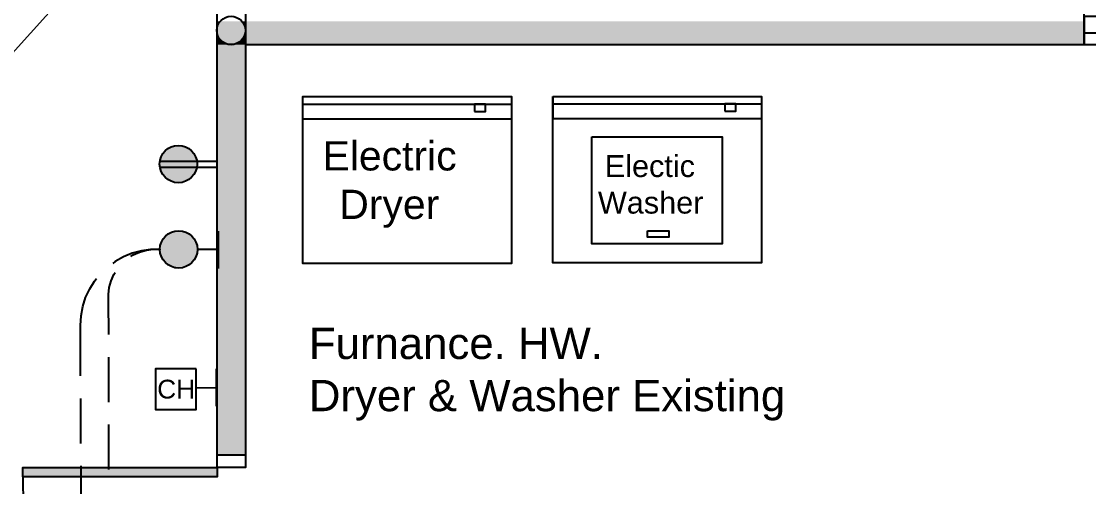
# Model space of a CAD drawing. Header units: millimetres. Extents: x -6528 to 8477, y -4350 to 6937.
# Drawn here: x -941 to 3386, y 27 to 1914 of the extents above; entities that cross this region are included whole.
import ezdxf

# ---------------------------------------------------------------- set-up
doc = ezdxf.new("R2010")
doc.units = ezdxf.units.MM
doc.styles.add('PDF Arial', font='arial.ttf')

msp = doc.modelspace()

# ---------------------------------------------------------------- linework, layer by layer
at = {"color": 7, "lineweight": 25}
for points in [[(3762.1, 1933.3), (3368.6, 1933.3), (3368.6, 1819.2), (3368.6, 4421.2), (3251.9, 4421.2)], [(-147, 105.1), (-147, 66.2), (-934.2, 66.2), (-934.2, 105.1), (-147, 105.1), (-147, 2834.7)], [(-32.8, 2777.6), (-32.8, 105.1), (-147, 105.1), (-147, 156.1), (-32.8, 156.1)], [(3368.6, 1876.3), (3368.6, 1876.3)], [(3762.1, 1866.5), (3368.6, 1866.5)], [(6885.3, 1819.2), (6999.5, 1819.2), (-32.8, 1819.2)], [(199.1, 1607.9), (199.1, 933.8), (1047, 933.8), (1047, 1607.9), (199.1, 1607.9), (199.1, 1577.6), (199.1, 1518.1), (1047, 1518.1)], [(1213.4, 1609.2), (1213.4, 1578.8), (2060, 1578.8)], [(199.1, 1577.6), (1047, 1577.6)], [(1213.4, 1578.8), (1213.4, 1520.5), (2060, 1520.5)], [(-379.1, 1346.6), (-149.5, 1346.6)], [(-379.1, 1322.3), (-149.5, 1322.3)], [(-143.4, 1063.6), (-143.4, 911.7)], [(-496.9, 960.3), (-487.2, 966.4), (-461.7, 977.3), (-433.7, 985.8), (-405.8, 989.5), (-377.8, 988.2), (-416.7, 988.2), (-454.4, 983.4), (-492, 973.7), (-527.3, 959.1), (-560.1, 939.7), (-569.8, 932.4)], [(-143.4, 988.2), (-226, 988.2)], [(-701, 475.6), (-701, 680.9), (-698.5, 719.8), (-691.2, 757.4), (-680.3, 793.9), (-663.3, 829.1), (-643.9, 860.7), (-636.6, 870.4)], [(-586.8, 643.2), (-588, 778.1), (-588, 806), (-584.3, 834), (-577.1, 861.9), (-566.1, 887.4), (-560.1, 895.9)], [(-585.6, 369.9), (-586.8, 552.1)], [(-149.5, 352.9), (-149.5, 504.8)], [(-232.1, 429.4), (-149.5, 428.2)], [(-699.8, 202.3), (-699.8, 384.5)], [(-585.6, 96.6), (-585.6, 278.8)], [(-698.5, -71), (-698.5, 111.2)]]:
    msp.add_lwpolyline(points, dxfattribs=at)
at = {"color": 102, "lineweight": 0, "true_color": 0x12c44a}
msp.add_lwpolyline([(275.7, 3176.1), (276.9, 3176.1), (275.7, 3176.1), (-3214.8, -696.3)], dxfattribs=at)
at = {"color": 7, "lineweight": 25}
for points in [[(1213.4, 1609.2), (2060, 1609.2), (2060, 935), (1213.4, 935)], [(896.3, 1548.4), (941.3, 1548.4), (941.3, 1577.6), (896.3, 1577.6)], [(1910.6, 1549.6), (1955.6, 1549.6), (1955.6, 1578.8), (1910.6, 1578.8)], [(1371.3, 1445.2), (1900.9, 1445.2), (1900.9, 1011.5), (1371.3, 1011.5)], [(1597.2, 1063.7), (1683.5, 1063.7), (1683.5, 1038.2), (1597.2, 1038.2)], [(-232.1, 504.8), (-397.3, 504.8), (-397.3, 339.6), (-232.1, 339.6)]]:
    msp.add_lwpolyline(points, close=True, dxfattribs=at)
for centre, radius in [((-90.5, 1876.9), 57.7), ((-304.3, 1335.1), 75.9), ((-303.1, 988.9), 75.9)]:
    msp.add_circle(centre, radius, dxfattribs=at)
msp.add_arc((-209.6, 41.3), 725.8, 177.995, 274.8448, dxfattribs=at)
at = {"color": 252, "true_color": 0x959595, "transparency": 33554559}
for points in [[(-132.4, 1913.9), (-147, 1913.9), (-134.9, 1911.5)], [(-147, 1913.9), (-134.9, 1911.5), (-147, 1911.5)], [(-134.9, 1911.5), (-147, 1911.5), (-136.1, 1910.3)], [(-147, 1911.5), (-136.1, 1910.3), (-147, 1910.3)], [(-136.1, 1910.3), (-147, 1910.3), (-136.1, 1909.1)], [(-147, 1910.3), (-136.1, 1909.1), (-147, 1909.1)], [(-136.1, 1909.1), (-147, 1909.1), (-138.5, 1907.8)], [(-147, 1909.1), (-138.5, 1907.8), (-147, 1907.8)], [(-138.5, 1907.8), (-147, 1907.8), (-139.7, 1904.2)], [(-147, 1907.8), (-139.7, 1904.2), (-147, 1904.2)], [(-139.7, 1904.2), (-147, 1904.2), (-141, 1901.8)], [(-147, 1904.2), (-141, 1901.8), (-147, 1901.8)], [(-139.7, 1904.2), (-40.1, 1901.8), (-141, 1901.8)], [(-138.5, 1906.6), (-41.3, 1904.2), (-139.7, 1904.2)], [(-41.3, 1904.2), (-139.7, 1904.2), (-40.1, 1901.8)], [(-137.3, 1907.8), (-42.6, 1906.6), (-138.5, 1906.6)], [(-42.6, 1906.6), (-138.5, 1906.6), (-41.3, 1904.2)], [(-136.1, 1909.1), (-42.6, 1907.8), (-137.3, 1907.8)], [(-42.6, 1907.8), (-137.3, 1907.8), (-42.6, 1906.6)], [(-134.9, 1910.3), (-45, 1909.1), (-136.1, 1909.1)], [(-45, 1909.1), (-136.1, 1909.1), (-42.6, 1907.8)], [(-132.4, 1913.9), (-46.2, 1910.3), (-134.9, 1910.3)], [(-46.2, 1910.3), (-134.9, 1910.3), (-45, 1909.1)], [(-47.4, 1913.9), (-132.4, 1913.9), (-46.2, 1910.3)], [(-32.8, 1913.9), (-47.4, 1913.9), (-32.8, 1911.5)], [(-47.4, 1913.9), (-32.8, 1911.5), (-46.2, 1911.5)], [(-32.8, 1911.5), (-46.2, 1911.5), (-32.8, 1910.3)], [(-46.2, 1911.5), (-32.8, 1910.3), (-46.2, 1910.3)], [(-32.8, 1910.3), (-46.2, 1910.3), (-32.8, 1909.1)], [(-46.2, 1910.3), (-32.8, 1909.1), (-43.8, 1909.1)], [(-32.8, 1909.1), (-43.8, 1909.1), (-32.8, 1907.8)], [(-43.8, 1909.1), (-32.8, 1907.8), (-42.6, 1907.8)], [(-42.6, 1907.8), (-32.8, 1907.8), (-32.8, 1907.8)], [(-32.8, 1907.8), (-42.6, 1907.8), (-32.8, 1906.6)], [(-42.6, 1907.8), (-32.8, 1906.6), (-42.6, 1906.6)], [(-42.6, 1906.6), (-32.8, 1906.6), (-32.8, 1906.6)], [(-32.8, 1906.6), (-32.8, 1906.6), (-42.6, 1906.6)], [(-32.8, 1906.6), (-42.6, 1906.6), (-32.8, 1904.2)], [(-42.6, 1906.6), (-32.8, 1904.2), (-41.3, 1904.2)], [(-32.8, 1904.2), (-41.3, 1904.2), (-32.8, 1901.8)], [(-41.3, 1904.2), (-32.8, 1901.8), (-40.1, 1901.8)], [(3368.6, 1913.9), (-32.8, 1913.9), (3368.6, 1911.5)], [(-32.8, 1913.9), (3368.6, 1911.5), (-32.8, 1911.5)], [(3368.6, 1911.5), (-32.8, 1911.5), (3368.6, 1910.3)], [(-32.8, 1911.5), (3368.6, 1910.3), (-32.8, 1910.3)], [(3368.6, 1910.3), (-32.8, 1910.3), (3368.6, 1906.6)], [(-32.8, 1910.3), (3368.6, 1906.6), (-32.8, 1906.6)], [(-32.8, 1906.6), (3368.6, 1906.6), (3368.6, 1906.6)], [(3368.6, 1906.6), (3368.6, 1906.6), (-32.8, 1906.6)], [(3368.6, 1906.6), (-32.8, 1906.6), (3368.6, 1904.2)], [(-32.8, 1906.6), (3368.6, 1904.2), (-32.8, 1904.2)], [(3368.6, 1904.2), (-32.8, 1904.2), (3368.6, 1877.5)], [(-32.8, 1904.2), (3368.6, 1877.5), (-32.8, 1877.5)], [(-141, 1901.8), (-147, 1901.8), (-142.2, 1899.3)], [(-147, 1901.8), (-142.2, 1899.3), (-147, 1899.3)], [(-142.2, 1899.3), (-147, 1899.3), (-143.4, 1898.1)], [(-147, 1899.3), (-143.4, 1898.1), (-147, 1898.1)], [(-147, 1898.1), (-143.4, 1898.1), (-143.4, 1898.1)], [(-143.4, 1898.1), (-143.4, 1898.1), (-147, 1898.1)], [(-143.4, 1898.1), (-147, 1898.1), (-143.4, 1896.9)], [(-147, 1898.1), (-143.4, 1896.9), (-147, 1896.9)], [(-143.4, 1896.9), (-147, 1896.9), (-144.6, 1894.5)], [(-147, 1896.9), (-144.6, 1894.5), (-147, 1894.5)], [(-144.6, 1894.5), (-147, 1894.5), (-145.8, 1892)], [(-147, 1894.5), (-145.8, 1892), (-147, 1892)], [(-145.8, 1892), (-147, 1892), (-145.8, 1889.6)], [(-147, 1892), (-145.8, 1889.6), (-147, 1889.6)], [(-147, 1887.2), (-147, 1887.2), (-147, 1889.6)], [(-147, 1887.2), (-147, 1889.6), (-145.8, 1889.6)], [(-145.8, 1887.2), (-34.1, 1883.5), (-147, 1883.5)], [(-147, 1887.2), (-147, 1883.5), (-147, 1883.5)], [(-147, 1883.5), (-147, 1883.5), (-147, 1887.2)], [(-34.1, 1883.5), (-147, 1883.5), (-34.1, 1881.1)], [(-147, 1883.5), (-34.1, 1881.1), (-147, 1881.1)], [(-147, 1883.5), (-147, 1881.1), (-147, 1881.1)], [(-147, 1881.1), (-147, 1881.1), (-147, 1883.5)], [(-34.1, 1881.1), (-147, 1881.1), (-34.1, 1878.7)], [(-147, 1881.1), (-34.1, 1878.7), (-147, 1878.7)], [(-147, 1881.1), (-147, 1878.7), (-147, 1878.7)], [(-147, 1878.7), (-147, 1878.7), (-147, 1881.1)], [(-34.1, 1878.7), (-147, 1878.7), (-34.1, 1877.5)], [(-147, 1878.7), (-34.1, 1877.5), (-147, 1877.5)], [(-147, 1878.7), (-147, 1876.3), (-147, 1876.3)], [(-147, 1876.3), (-147, 1876.3), (-147, 1878.7)], [(-34.1, 1877.5), (-147, 1877.5), (-32.8, 1876.3)], [(-147, 1877.5), (-32.8, 1876.3), (-147, 1876.3)], [(-147, 1876.3), (-32.8, 1876.3), (-32.8, 1876.3)], [(-32.8, 1876.3), (-32.8, 1876.3), (-147, 1876.3)], [(-147, 1876.3), (-32.8, 1876.3), (-32.8, 1876.3)], [(-32.8, 1876.3), (-32.8, 1876.3), (-147, 1876.3)], [(-32.8, 1876.3), (-147, 1876.3), (-34.1, 1875)], [(-147, 1876.3), (-34.1, 1875), (-147, 1875)], [(-147, 1876.3), (-147, 1875), (-147, 1875)], [(-147, 1875), (-147, 1875), (-147, 1876.3)], [(-34.1, 1875), (-147, 1875), (-34.1, 1872.6)], [(-147, 1875), (-34.1, 1872.6), (-147, 1872.6)], [(-147, 1875), (-147, 1872.6), (-147, 1872.6)], [(-147, 1872.6), (-147, 1872.6), (-147, 1875)], [(-34.1, 1872.6), (-147, 1872.6), (-34.1, 1870.2)], [(-147, 1872.6), (-34.1, 1870.2), (-147, 1870.2)], [(-147, 1872.6), (-147, 1870.2), (-147, 1870.2)], [(-147, 1870.2), (-147, 1870.2), (-147, 1872.6)], [(-34.1, 1870.2), (-147, 1870.2), (-34.1, 1867.7)], [(-147, 1870.2), (-34.1, 1867.7), (-147, 1867.7)], [(-147, 1870.2), (-147, 1867.7), (-147, 1867.7)], [(-147, 1867.7), (-147, 1867.7), (-147, 1870.2)], [(-34.1, 1867.7), (-147, 1867.7), (-34.1, 1865.3)], [(-147, 1867.7), (-34.1, 1865.3), (-145.8, 1865.3)], [(-147, 1867.7), (-147, 1865.3), (-147, 1865.3)], [(-147, 1865.3), (-147, 1865.3), (-147, 1867.7)], [(-147, 1865.3), (-145.8, 1862.9), (-147, 1862.9)], [(-145.8, 1862.9), (-147, 1862.9), (-145.8, 1861.7)], [(-147, 1862.9), (-145.8, 1861.7), (-147, 1861.7)], [(-145.8, 1861.7), (-147, 1861.7), (-145.8, 1859.2)], [(-147, 1861.7), (-145.8, 1859.2), (-147, 1859.2)], [(-144.6, 1892), (-35.3, 1890.8), (-145.8, 1890.8)], [(-35.3, 1890.8), (-145.8, 1890.8), (-35.3, 1889.6)], [(-145.8, 1890.8), (-35.3, 1889.6), (-145.8, 1889.6)], [(-35.3, 1889.6), (-145.8, 1889.6), (-34.1, 1887.2)], [(-145.8, 1889.6), (-34.1, 1887.2), (-145.8, 1887.2)], [(-145.8, 1887.2), (-34.1, 1887.2), (-34.1, 1887.2)], [(-34.1, 1887.2), (-34.1, 1887.2), (-145.8, 1887.2)], [(-145.8, 1887.2), (-34.1, 1887.2), (-34.1, 1887.2)], [(-34.1, 1887.2), (-34.1, 1887.2), (-145.8, 1887.2)], [(-145.8, 1887.2), (-34.1, 1887.2), (-34.1, 1887.2)], [(-34.1, 1887.2), (-34.1, 1887.2), (-145.8, 1887.2)], [(-34.1, 1887.2), (-145.8, 1887.2), (-34.1, 1883.5)], [(-145.8, 1865.3), (-34.1, 1865.3), (-34.1, 1865.3)], [(-34.1, 1865.3), (-34.1, 1865.3), (-145.8, 1865.3)], [(-34.1, 1865.3), (-145.8, 1865.3), (-35.3, 1862.9)], [(-145.8, 1865.3), (-35.3, 1862.9), (-145.8, 1862.9)], [(-35.3, 1862.9), (-145.8, 1862.9), (-35.3, 1861.7)], [(-145.8, 1862.9), (-35.3, 1861.7), (-145.8, 1861.7)], [(-35.3, 1861.7), (-145.8, 1861.7), (-36.5, 1859.2)], [(-145.8, 1861.7), (-36.5, 1859.2), (-144.6, 1859.2)], [(-143.4, 1896.9), (-36.5, 1894.5), (-144.6, 1894.5)], [(-36.5, 1894.5), (-144.6, 1894.5), (-36.5, 1892)], [(-144.6, 1894.5), (-36.5, 1892), (-144.6, 1892)], [(-36.5, 1892), (-144.6, 1892), (-35.3, 1890.8)], [(-142.2, 1899.3), (-37.7, 1898.1), (-143.4, 1898.1)], [(-143.4, 1898.1), (-37.7, 1898.1), (-37.7, 1898.1)], [(-37.7, 1898.1), (-37.7, 1898.1), (-143.4, 1898.1)], [(-37.7, 1898.1), (-143.4, 1898.1), (-37.7, 1896.9)], [(-143.4, 1898.1), (-37.7, 1896.9), (-143.4, 1896.9)], [(-143.4, 1896.9), (-37.7, 1896.9), (-37.7, 1896.9)], [(-37.7, 1896.9), (-37.7, 1896.9), (-143.4, 1896.9)], [(-37.7, 1896.9), (-143.4, 1896.9), (-36.5, 1894.5)], [(-141, 1901.8), (-38.9, 1899.3), (-142.2, 1899.3)], [(-38.9, 1899.3), (-142.2, 1899.3), (-37.7, 1898.1)], [(-141, 1901.8), (-40.1, 1901.8), (-40.1, 1901.8)], [(-40.1, 1901.8), (-40.1, 1901.8), (-141, 1901.8)], [(-40.1, 1901.8), (-141, 1901.8), (-38.9, 1899.3)], [(-32.8, 1901.8), (-40.1, 1901.8), (-32.8, 1899.3)], [(-40.1, 1901.8), (-32.8, 1899.3), (-38.9, 1899.3)], [(-32.8, 1899.3), (-38.9, 1899.3), (-32.8, 1898.1)], [(-38.9, 1899.3), (-32.8, 1898.1), (-37.7, 1898.1)], [(-37.7, 1898.1), (-32.8, 1898.1), (-32.8, 1898.1)], [(-32.8, 1898.1), (-32.8, 1898.1), (-37.7, 1898.1)], [(-32.8, 1898.1), (-37.7, 1898.1), (-32.8, 1896.9)], [(-37.7, 1898.1), (-32.8, 1896.9), (-37.7, 1896.9)], [(-37.7, 1896.9), (-32.8, 1896.9), (-32.8, 1896.9)], [(-32.8, 1896.9), (-32.8, 1896.9), (-37.7, 1896.9)], [(-32.8, 1896.9), (-37.7, 1896.9), (-32.8, 1892)], [(-37.7, 1896.9), (-32.8, 1892), (-36.5, 1892)], [(-32.8, 1892), (-36.5, 1892), (-32.8, 1890.8)], [(-36.5, 1892), (-32.8, 1890.8), (-35.3, 1890.8)], [(-35.3, 1861.7), (-32.8, 1859.2), (-36.5, 1859.2)], [(-32.8, 1890.8), (-35.3, 1890.8), (-32.8, 1887.2)], [(-35.3, 1890.8), (-32.8, 1887.2), (-34.1, 1887.2)], [(-34.1, 1865.3), (-32.8, 1861.7), (-35.3, 1861.7)], [(-32.8, 1861.7), (-35.3, 1861.7), (-32.8, 1859.2)], [(-34.1, 1887.2), (-32.8, 1887.2), (-32.8, 1887.2)], [(-32.8, 1887.2), (-32.8, 1887.2), (-34.1, 1887.2)], [(-34.1, 1887.2), (-32.8, 1887.2), (-32.8, 1887.2)], [(-32.8, 1887.2), (-32.8, 1887.2), (-34.1, 1887.2)], [(-34.1, 1887.2), (-32.8, 1887.2), (-32.8, 1887.2)], [(-32.8, 1887.2), (-32.8, 1887.2), (-34.1, 1887.2)], [(-32.8, 1887.2), (-34.1, 1887.2), (-32.8, 1877.5)], [(-34.1, 1887.2), (-32.8, 1877.5), (-34.1, 1877.5)], [(-34.1, 1877.5), (-32.8, 1877.5), (-32.8, 1876.3)], [(-32.8, 1876.3), (-32.8, 1875), (-34.1, 1875)], [(-32.8, 1875), (-34.1, 1875), (-32.8, 1872.6)], [(-34.1, 1875), (-32.8, 1872.6), (-34.1, 1872.6)], [(-32.8, 1872.6), (-34.1, 1872.6), (-32.8, 1865.3)], [(-34.1, 1872.6), (-32.8, 1865.3), (-34.1, 1865.3)], [(-34.1, 1865.3), (-32.8, 1865.3), (-32.8, 1865.3)], [(-34.1, 1865.3), (-32.8, 1865.3), (-32.8, 1865.3)], [(-32.8, 1865.3), (-32.8, 1865.3), (-34.1, 1865.3)], [(-34.1, 1865.3), (-32.8, 1865.3), (-32.8, 1865.3)], [(-32.8, 1865.3), (-32.8, 1865.3), (-34.1, 1865.3)], [(-32.8, 1865.3), (-34.1, 1865.3), (-32.8, 1861.7)], [(3368.6, 1877.5), (-32.8, 1877.5), (3368.6, 1876.3)], [(-32.8, 1877.5), (3368.6, 1876.3), (-32.8, 1876.3)], [(-32.8, 1876.3), (3368.6, 1876.3), (3368.6, 1876.3)], [(3368.6, 1876.3), (3368.6, 1876.3), (-32.8, 1876.3)], [(-32.8, 1876.3), (3368.6, 1876.3), (3368.6, 1876.3)], [(3368.6, 1876.3), (3368.6, 1876.3), (-32.8, 1876.3)], [(-32.8, 1876.3), (3368.6, 1876.3), (3368.6, 1876.3)], [(3368.6, 1876.3), (3368.6, 1876.3), (-32.8, 1876.3)], [(-32.8, 1876.3), (3368.6, 1876.3), (3368.6, 1876.3)], [(3368.6, 1876.3), (3368.6, 1876.3), (-32.8, 1876.3)], [(3368.6, 1876.3), (-32.8, 1876.3), (3368.6, 1875)], [(-32.8, 1876.3), (3368.6, 1875), (-32.8, 1875)], [(3368.6, 1875), (-32.8, 1875), (3368.6, 1819.2)], [(-32.8, 1875), (3368.6, 1819.2), (-32.8, 1819.2)], [(-145.8, 1859.2), (-147, 1859.2), (-144.6, 1858)], [(-147, 1859.2), (-144.6, 1858), (-147, 1858)], [(-144.6, 1858), (-147, 1858), (-143.4, 1855.6)], [(-147, 1858), (-143.4, 1855.6), (-147, 1855.6)], [(-143.4, 1855.6), (-147, 1855.6), (-142.2, 1852)], [(-147, 1855.6), (-142.2, 1852), (-147, 1852)], [(-142.2, 1852), (-147, 1852), (-142.2, 1850.7)], [(-147, 1852), (-142.2, 1850.7), (-147, 1850.7)], [(-142.2, 1850.7), (-147, 1850.7), (-141, 1849.5)], [(-147, 1850.7), (-141, 1849.5), (-147, 1849.5)], [(-141, 1849.5), (-147, 1849.5), (-139.7, 1848.3)], [(-147, 1849.5), (-139.7, 1848.3), (-147, 1848.3)], [(-139.7, 1848.3), (-147, 1848.3), (-138.5, 1845.9)], [(-147, 1848.3), (-138.5, 1845.9), (-147, 1845.9)], [(-138.5, 1845.9), (-147, 1845.9), (-137.3, 1843.5)], [(-147, 1845.9), (-137.3, 1843.5), (-147, 1843.5)], [(-137.3, 1843.5), (-147, 1843.5), (-136.1, 1842.2)], [(-147, 1843.5), (-136.1, 1842.2), (-147, 1842.2)], [(-136.1, 1842.2), (-147, 1842.2), (-134.9, 1841)], [(-147, 1842.2), (-134.9, 1841), (-147, 1841)], [(-134.9, 1841), (-147, 1841), (-133.7, 1838.6)], [(-147, 1841), (-133.7, 1838.6), (-147, 1838.6)], [(-133.7, 1838.6), (-147, 1838.6), (-132.4, 1837.4)], [(-147, 1838.6), (-132.4, 1837.4), (-147, 1837.4)], [(-147, 1837.4), (-132.4, 1837.4), (-132.4, 1837.4)], [(-132.4, 1837.4), (-132.4, 1837.4), (-147, 1837.4)], [(-132.4, 1837.4), (-147, 1837.4), (-130, 1835)], [(-147, 1837.4), (-130, 1835), (-147, 1835)], [(-130, 1835), (-147, 1835), (-128.8, 1833.7)], [(-147, 1835), (-128.8, 1833.7), (-147, 1833.7)], [(-128.8, 1833.7), (-147, 1833.7), (-127.6, 1832.5)], [(-147, 1833.7), (-127.6, 1832.5), (-147, 1832.5)], [(-127.6, 1832.5), (-147, 1832.5), (-126.4, 1831.3)], [(-147, 1832.5), (-126.4, 1831.3), (-147, 1831.3)], [(-126.4, 1831.3), (-147, 1831.3), (-125.2, 1830.1)], [(-147, 1831.3), (-125.2, 1830.1), (-147, 1830.1)], [(-125.2, 1830.1), (-147, 1830.1), (-123.9, 1828.9)], [(-147, 1830.1), (-123.9, 1828.9), (-147, 1828.9)], [(-123.9, 1828.9), (-147, 1828.9), (-121.5, 1827.7)], [(-147, 1828.9), (-121.5, 1827.7), (-147, 1827.7)], [(-121.5, 1827.7), (-147, 1827.7), (-119.1, 1826.4)], [(-147, 1827.7), (-119.1, 1826.4), (-147, 1826.4)], [(-119.1, 1826.4), (-147, 1826.4), (-117.9, 1825.2)], [(-147, 1826.4), (-117.9, 1825.2), (-147, 1825.2)], [(-115.4, 1825.2), (-115.4, 1825.2), (-147, 1825.2)], [(-115.4, 1825.2), (-147, 1825.2), (-117.9, 1825.2)], [(-147, 1825.2), (-115.4, 1825.2), (-115.4, 1825.2)], [(-115.4, 1825.2), (-115.4, 1825.2), (-147, 1825.2)], [(-115.4, 1825.2), (-147, 1825.2), (-114.2, 1824)], [(-147, 1825.2), (-114.2, 1824), (-147, 1824)], [(-114.2, 1824), (-147, 1824), (-111.8, 1822.8)], [(-147, 1824), (-111.8, 1822.8), (-147, 1822.8)], [(-111.8, 1822.8), (-147, 1822.8), (-109.4, 1821.6)], [(-147, 1822.8), (-109.4, 1821.6), (-147, 1821.6)], [(-108.2, 1821.6), (-108.2, 1821.6), (-147, 1821.6)], [(-108.2, 1821.6), (-147, 1821.6), (-109.4, 1821.6)], [(-108.2, 1821.6), (-147, 1821.6), (-105.7, 1820.4)], [(-147, 1821.6), (-105.7, 1820.4), (-147, 1820.4)], [(-103.3, 1820.4), (-103.3, 1820.4), (-147, 1820.4)], [(-103.3, 1820.4), (-147, 1820.4), (-105.7, 1820.4)], [(-102.1, 1820.4), (-102.1, 1820.4), (-147, 1820.4)], [(-102.1, 1820.4), (-147, 1820.4), (-103.3, 1820.4)], [(-102.1, 1820.4), (-147, 1820.4), (-98.4, 1819.2)], [(-147, 1820.4), (-98.4, 1819.2), (-147, 1819.2)], [(-97.2, 1819.2), (-97.2, 1819.2), (-147, 1819.2)], [(-97.2, 1819.2), (-147, 1819.2), (-98.4, 1819.2)], [(-96, 1819.2), (-96, 1819.2), (-147, 1819.2)], [(-96, 1819.2), (-147, 1819.2), (-97.2, 1819.2)], [(-147, 1819.2), (-96, 1819.2), (-96, 1819.2)], [(-96, 1819.2), (-96, 1819.2), (-147, 1819.2)], [(-87.5, 1819.2), (-87.5, 1819.2), (-147, 1819.2)], [(-87.5, 1819.2), (-147, 1819.2), (-91.1, 1819.2)], [(-147, 1819.2), (-32.8, 1819.2), (-32.8, 1819.2)], [(-32.8, 1819.2), (-32.8, 1819.2), (-147, 1819.2)], [(-32.8, 1819.2), (-147, 1819.2), (-32.8, 156.1)], [(-147, 1819.2), (-32.8, 156.1), (-147, 156.1)], [(-36.5, 1859.2), (-144.6, 1859.2), (-36.5, 1858)], [(-144.6, 1859.2), (-36.5, 1858), (-144.6, 1858)], [(-36.5, 1858), (-144.6, 1858), (-37.7, 1855.6)], [(-144.6, 1858), (-37.7, 1855.6), (-143.4, 1855.6)], [(-37.7, 1855.6), (-143.4, 1855.6), (-37.7, 1854.4)], [(-143.4, 1855.6), (-37.7, 1854.4), (-143.4, 1854.4)], [(-37.7, 1854.4), (-143.4, 1854.4), (-38.9, 1852)], [(-143.4, 1854.4), (-38.9, 1852), (-142.2, 1852)], [(-38.9, 1852), (-142.2, 1852), (-38.9, 1850.7)], [(-142.2, 1852), (-38.9, 1850.7), (-142.2, 1850.7)], [(-38.9, 1850.7), (-142.2, 1850.7), (-40.1, 1849.5)], [(-142.2, 1850.7), (-40.1, 1849.5), (-141, 1849.5)], [(-40.1, 1849.5), (-141, 1849.5), (-41.3, 1848.3)], [(-141, 1849.5), (-41.3, 1848.3), (-139.7, 1848.3)], [(-41.3, 1848.3), (-139.7, 1848.3), (-42.6, 1845.9)], [(-139.7, 1848.3), (-42.6, 1845.9), (-138.5, 1845.9)], [(-42.6, 1845.9), (-138.5, 1845.9), (-42.6, 1844.7)], [(-138.5, 1845.9), (-42.6, 1844.7), (-138.5, 1844.7)], [(-42.6, 1844.7), (-138.5, 1844.7), (-43.8, 1843.5)], [(-138.5, 1844.7), (-43.8, 1843.5), (-137.3, 1843.5)], [(-43.8, 1843.5), (-137.3, 1843.5), (-45, 1842.2)], [(-137.3, 1843.5), (-45, 1842.2), (-136.1, 1842.2)], [(-45, 1842.2), (-136.1, 1842.2), (-46.2, 1841)], [(-136.1, 1842.2), (-46.2, 1841), (-134.9, 1841)], [(-46.2, 1841), (-134.9, 1841), (-47.4, 1838.6)], [(-134.9, 1841), (-47.4, 1838.6), (-133.7, 1838.6)], [(-47.4, 1838.6), (-133.7, 1838.6), (-48.6, 1837.4)], [(-133.7, 1838.6), (-48.6, 1837.4), (-132.4, 1837.4)], [(-132.4, 1837.4), (-48.6, 1837.4), (-48.6, 1837.4)], [(-48.6, 1837.4), (-48.6, 1837.4), (-132.4, 1837.4)], [(-132.4, 1837.4), (-48.6, 1837.4), (-48.6, 1837.4)], [(-48.6, 1837.4), (-48.6, 1837.4), (-132.4, 1837.4)], [(-48.6, 1837.4), (-132.4, 1837.4), (-51.1, 1835)], [(-132.4, 1837.4), (-51.1, 1835), (-130, 1835)], [(-51.1, 1835), (-130, 1835), (-52.3, 1833.7)], [(-130, 1835), (-52.3, 1833.7), (-128.8, 1833.7)], [(-52.3, 1833.7), (-128.8, 1833.7), (-53.5, 1832.5)], [(-128.8, 1833.7), (-53.5, 1832.5), (-127.6, 1832.5)], [(-53.5, 1832.5), (-127.6, 1832.5), (-54.7, 1831.3)], [(-127.6, 1832.5), (-54.7, 1831.3), (-126.4, 1831.3)], [(-54.7, 1831.3), (-126.4, 1831.3), (-55.9, 1830.1)], [(-126.4, 1831.3), (-55.9, 1830.1), (-123.9, 1830.1)], [(-57.1, 1830.1), (-57.1, 1830.1), (-123.9, 1830.1)], [(-57.1, 1830.1), (-123.9, 1830.1), (-55.9, 1830.1)], [(-57.1, 1830.1), (-123.9, 1830.1), (-57.1, 1828.9)], [(-123.9, 1830.1), (-57.1, 1828.9), (-122.7, 1828.9)], [(-57.1, 1828.9), (-122.7, 1828.9), (-59.6, 1827.7)], [(-122.7, 1828.9), (-59.6, 1827.7), (-121.5, 1827.7)], [(-59.6, 1827.7), (-121.5, 1827.7), (-60.8, 1827.7)], [(-121.5, 1827.7), (-60.8, 1827.7), (-120.3, 1827.7)], [(-60.8, 1827.7), (-120.3, 1827.7), (-62, 1826.4)], [(-120.3, 1827.7), (-62, 1826.4), (-119.1, 1826.4)], [(-62, 1826.4), (-119.1, 1826.4), (-63.2, 1825.2)], [(-119.1, 1826.4), (-63.2, 1825.2), (-117.9, 1825.2)], [(-63.2, 1825.2), (-117.9, 1825.2), (-65.6, 1825.2)], [(-117.9, 1825.2), (-65.6, 1825.2), (-115.4, 1825.2)], [(-115.4, 1825.2), (-65.6, 1825.2), (-65.6, 1825.2)], [(-65.6, 1825.2), (-65.6, 1825.2), (-115.4, 1825.2)], [(-65.6, 1825.2), (-115.4, 1825.2), (-65.6, 1824)], [(-115.4, 1825.2), (-65.6, 1824), (-114.2, 1824)], [(-65.6, 1824), (-114.2, 1824), (-66.9, 1824)], [(-114.2, 1824), (-66.9, 1824), (-113, 1824)], [(-66.9, 1824), (-113, 1824), (-68.1, 1822.8)], [(-113, 1824), (-68.1, 1822.8), (-111.8, 1822.8)], [(-68.1, 1822.8), (-111.8, 1822.8), (-70.5, 1822.8)], [(-111.8, 1822.8), (-70.5, 1822.8), (-110.6, 1822.8)], [(-70.5, 1822.8), (-110.6, 1822.8), (-72.9, 1821.6)], [(-110.6, 1822.8), (-72.9, 1821.6), (-108.2, 1821.6)], [(-74.1, 1821.6), (-74.1, 1821.6), (-108.2, 1821.6)], [(-74.1, 1821.6), (-108.2, 1821.6), (-72.9, 1821.6)], [(-74.1, 1821.6), (-108.2, 1821.6), (-75.4, 1820.4)], [(-108.2, 1821.6), (-75.4, 1820.4), (-105.7, 1820.4)], [(-105.7, 1820.4), (-75.4, 1820.4), (-104.5, 1820.4)], [(-75.4, 1820.4), (-104.5, 1820.4), (-77.8, 1820.4)], [(-104.5, 1820.4), (-77.8, 1820.4), (-103.3, 1820.4)], [(-77.8, 1820.4), (-103.3, 1820.4), (-79, 1820.4)], [(-103.3, 1820.4), (-79, 1820.4), (-102.1, 1820.4)], [(-79, 1820.4), (-102.1, 1820.4), (-81.4, 1819.2)], [(-102.1, 1820.4), (-81.4, 1819.2), (-99.7, 1819.2)], [(-81.4, 1819.2), (-99.7, 1819.2), (-83.9, 1819.2)], [(-99.7, 1819.2), (-83.9, 1819.2), (-97.2, 1819.2)], [(-85.1, 1819.2), (-85.1, 1819.2), (-97.2, 1819.2)], [(-85.1, 1819.2), (-97.2, 1819.2), (-83.9, 1819.2)], [(-85.1, 1819.2), (-97.2, 1819.2), (-86.3, 1819.2)], [(-97.2, 1819.2), (-86.3, 1819.2), (-91.1, 1819.2)], [(-91.1, 1819.2), (-96, 1819.2), (-96, 1819.2)], [(-91.1, 1819.2), (-86.3, 1819.2), (-86.3, 1819.2)], [(-91.1, 1819.2), (-86.3, 1819.2), (-86.3, 1819.2)], [(-86.3, 1819.2), (-86.3, 1819.2), (-91.1, 1819.2)], [(-86.3, 1819.2), (-32.8, 1819.2), (-87.5, 1819.2)], [(-85.1, 1819.2), (-32.8, 1819.2), (-86.3, 1819.2)], [(-86.3, 1819.2), (-32.8, 1819.2), (-32.8, 1819.2)], [(-32.8, 1819.2), (-32.8, 1819.2), (-86.3, 1819.2)], [(-86.3, 1819.2), (-32.8, 1819.2), (-32.8, 1819.2)], [(-83.9, 1819.2), (-32.8, 1819.2), (-85.1, 1819.2)], [(-81.4, 1819.2), (-32.8, 1819.2), (-83.9, 1819.2)], [(-76.6, 1820.4), (-32.8, 1819.2), (-81.4, 1819.2)], [(-75.4, 1820.4), (-32.8, 1820.4), (-76.6, 1820.4)], [(-32.8, 1820.4), (-76.6, 1820.4), (-32.8, 1819.2)], [(-72.9, 1821.6), (-32.8, 1820.4), (-75.4, 1820.4)], [(-75.4, 1820.4), (-32.8, 1820.4), (-32.8, 1820.4)], [(-75.4, 1820.4), (-32.8, 1820.4), (-32.8, 1820.4)], [(-32.8, 1820.4), (-32.8, 1820.4), (-75.4, 1820.4)], [(-70.5, 1822.8), (-32.8, 1821.6), (-72.9, 1821.6)], [(-32.8, 1821.6), (-72.9, 1821.6), (-32.8, 1820.4)], [(-66.9, 1824), (-32.8, 1822.8), (-70.5, 1822.8)], [(-32.8, 1822.8), (-70.5, 1822.8), (-32.8, 1821.6)], [(-65.6, 1824), (-32.8, 1824), (-66.9, 1824)], [(-32.8, 1824), (-66.9, 1824), (-32.8, 1822.8)], [(-64.4, 1825.2), (-32.8, 1825.2), (-65.6, 1825.2)], [(-32.8, 1825.2), (-65.6, 1825.2), (-32.8, 1824)], [(-65.6, 1825.2), (-32.8, 1824), (-65.6, 1824)], [(-62, 1826.4), (-32.8, 1825.2), (-64.4, 1825.2)], [(-60.8, 1827.7), (-32.8, 1826.4), (-62, 1826.4)], [(-32.8, 1826.4), (-62, 1826.4), (-32.8, 1825.2)], [(-57.1, 1828.9), (-32.8, 1827.7), (-60.8, 1827.7)], [(-32.8, 1827.7), (-60.8, 1827.7), (-32.8, 1826.4)], [(-55.9, 1830.1), (-32.8, 1830.1), (-57.1, 1830.1)], [(-32.8, 1830.1), (-57.1, 1830.1), (-32.8, 1828.9)], [(-57.1, 1830.1), (-32.8, 1828.9), (-57.1, 1828.9)], [(-32.8, 1828.9), (-57.1, 1828.9), (-32.8, 1827.7)], [(-53.5, 1832.5), (-32.8, 1830.1), (-55.9, 1830.1)], [(-55.9, 1830.1), (-32.8, 1830.1), (-32.8, 1830.1)], [(-52.3, 1833.7), (-32.8, 1832.5), (-53.5, 1832.5)], [(-32.8, 1832.5), (-53.5, 1832.5), (-32.8, 1830.1)], [(-48.6, 1836.2), (-32.8, 1833.7), (-52.3, 1833.7)], [(-32.8, 1833.7), (-52.3, 1833.7), (-32.8, 1832.5)], [(-46.2, 1841), (-32.8, 1837.4), (-48.6, 1837.4)], [(-48.6, 1837.4), (-32.8, 1837.4), (-32.8, 1837.4)], [(-32.8, 1837.4), (-32.8, 1837.4), (-48.6, 1837.4)], [(-48.6, 1837.4), (-32.8, 1837.4), (-32.8, 1837.4)], [(-32.8, 1837.4), (-32.8, 1837.4), (-48.6, 1837.4)], [(-32.8, 1837.4), (-48.6, 1837.4), (-32.8, 1836.2)], [(-48.6, 1837.4), (-32.8, 1836.2), (-48.6, 1836.2)], [(-32.8, 1836.2), (-48.6, 1836.2), (-32.8, 1833.7)], [(-45, 1842.2), (-32.8, 1841), (-46.2, 1841)], [(-32.8, 1841), (-46.2, 1841), (-32.8, 1837.4)], [(-42.6, 1844.7), (-32.8, 1842.2), (-45, 1842.2)], [(-32.8, 1842.2), (-45, 1842.2), (-32.8, 1841)], [(-41.3, 1845.9), (-32.8, 1845.9), (-42.6, 1845.9)], [(-32.8, 1845.9), (-42.6, 1845.9), (-32.8, 1844.7)], [(-42.6, 1845.9), (-32.8, 1844.7), (-42.6, 1844.7)], [(-32.8, 1844.7), (-42.6, 1844.7), (-32.8, 1842.2)], [(-40.1, 1849.5), (-32.8, 1845.9), (-41.3, 1845.9)], [(-38.9, 1850.7), (-32.8, 1849.5), (-40.1, 1849.5)], [(-32.8, 1849.5), (-40.1, 1849.5), (-32.8, 1845.9)], [(-37.7, 1854.4), (-32.8, 1850.7), (-38.9, 1850.7)], [(-32.8, 1850.7), (-38.9, 1850.7), (-32.8, 1849.5)], [(-36.5, 1859.2), (-32.8, 1855.6), (-37.7, 1855.6)], [(-37.7, 1855.6), (-32.8, 1855.6), (-32.8, 1855.6)], [(-32.8, 1855.6), (-37.7, 1855.6), (-32.8, 1854.4)], [(-37.7, 1855.6), (-32.8, 1854.4), (-37.7, 1854.4)], [(-37.7, 1854.4), (-32.8, 1854.4), (-32.8, 1854.4)], [(-32.8, 1854.4), (-32.8, 1854.4), (-37.7, 1854.4)], [(-32.8, 1854.4), (-37.7, 1854.4), (-32.8, 1850.7)], [(-32.8, 1859.2), (-36.5, 1859.2), (-32.8, 1855.6)], [(-147, 105.1), (-934.2, 105.1), (-147, 66.2)], [(-934.2, 105.1), (-147, 66.2), (-934.2, 66.2)]]:
    msp.add_solid(points, dxfattribs=at)
at = {"color": 7, "transparency": 33554559}
for points in [[(-138.5, 1905.4), (-37.7, 1896.9), (-143.4, 1896.9)], [(-132.4, 1913.9), (-41.3, 1905.4), (-138.5, 1905.4)], [(-41.3, 1905.4), (-138.5, 1905.4), (-37.7, 1896.9)], [(-48.6, 1913.9), (-132.4, 1913.9), (-41.3, 1905.4)], [(-143.4, 1896.9), (-34.1, 1886), (-147, 1886)], [(-34.1, 1886), (-147, 1886), (-32.8, 1876.3)], [(-147, 1886), (-32.8, 1876.3), (-147, 1876.3)], [(-32.8, 1876.3), (-147, 1876.3), (-34.1, 1865.3)], [(-147, 1876.3), (-34.1, 1865.3), (-147, 1865.3)], [(-34.1, 1865.3), (-147, 1865.3), (-37.7, 1855.6)], [(-147, 1865.3), (-37.7, 1855.6), (-143.4, 1855.6)], [(-37.7, 1896.9), (-143.4, 1896.9), (-34.1, 1886)], [(-37.7, 1855.6), (-143.4, 1855.6), (-41.3, 1845.9)], [(-143.4, 1855.6), (-41.3, 1845.9), (-138.5, 1845.9)], [(-41.3, 1845.9), (-138.5, 1845.9), (-48.6, 1837.4)], [(-138.5, 1845.9), (-48.6, 1837.4), (-132.4, 1837.4)], [(-48.6, 1837.4), (-132.4, 1837.4), (-55.9, 1830.1)], [(-132.4, 1837.4), (-55.9, 1830.1), (-125.2, 1830.1)], [(-55.9, 1830.1), (-125.2, 1830.1), (-64.4, 1825.2)], [(-125.2, 1830.1), (-64.4, 1825.2), (-115.4, 1825.2)], [(-64.4, 1825.2), (-115.4, 1825.2), (-75.4, 1820.4)], [(-115.4, 1825.2), (-75.4, 1820.4), (-105.7, 1820.4)], [(-75.4, 1820.4), (-105.7, 1820.4), (-85.1, 1819.2)], [(-105.7, 1820.4), (-85.1, 1819.2), (-96, 1819.2)]]:
    msp.add_solid(points, dxfattribs=at)
at = {"color": 102, "true_color": 0x12c44a, "transparency": 33554559}
for points in [[(-360.8, 1385.5), (-239.4, 1373.3), (-369.3, 1373.3)], [(-349.9, 1395.2), (-247.9, 1385.5), (-360.8, 1385.5)], [(-247.9, 1385.5), (-360.8, 1385.5), (-239.4, 1373.3)], [(-337.7, 1402.5), (-257.6, 1395.2), (-349.9, 1395.2)], [(-257.6, 1395.2), (-349.9, 1395.2), (-247.9, 1385.5)], [(-325.6, 1407.3), (-269.7, 1402.5), (-337.7, 1402.5)], [(-269.7, 1402.5), (-337.7, 1402.5), (-257.6, 1395.2)], [(-311, 1411), (-283.1, 1407.3), (-325.6, 1407.3)], [(-283.1, 1407.3), (-325.6, 1407.3), (-269.7, 1402.5)], [(-296.4, 1411), (-311, 1411), (-283.1, 1407.3)], [(-379.1, 1346.6), (-228.4, 1334.5), (-380.3, 1334.5)], [(-375.4, 1361.2), (-229.6, 1346.6), (-379.1, 1346.6)], [(-229.6, 1346.6), (-379.1, 1346.6), (-228.4, 1334.5)], [(-369.3, 1373.3), (-233.3, 1361.2), (-375.4, 1361.2)], [(-233.3, 1361.2), (-375.4, 1361.2), (-229.6, 1346.6)], [(-239.4, 1373.3), (-369.3, 1373.3), (-233.3, 1361.2)], [(-228.4, 1334.5), (-380.3, 1334.5), (-229.6, 1322.3)], [(-380.3, 1334.5), (-229.6, 1322.3), (-379.1, 1322.3)], [(-229.6, 1322.3), (-379.1, 1322.3), (-233.3, 1307.7)], [(-379.1, 1322.3), (-233.3, 1307.7), (-375.4, 1307.7)], [(-233.3, 1307.7), (-375.4, 1307.7), (-239.4, 1295.6)], [(-375.4, 1307.7), (-239.4, 1295.6), (-369.3, 1295.6)], [(-239.4, 1295.6), (-369.3, 1295.6), (-247.9, 1284.7)], [(-369.3, 1295.6), (-247.9, 1284.7), (-360.8, 1284.7)], [(-247.9, 1284.7), (-360.8, 1284.7), (-257.6, 1274.9)], [(-360.8, 1284.7), (-257.6, 1274.9), (-349.9, 1274.9)], [(-257.6, 1274.9), (-349.9, 1274.9), (-269.7, 1267.6)], [(-349.9, 1274.9), (-269.7, 1267.6), (-337.7, 1267.6)], [(-269.7, 1267.6), (-337.7, 1267.6), (-283.1, 1261.6)], [(-337.7, 1267.6), (-283.1, 1261.6), (-324.4, 1261.6)], [(-283.1, 1261.6), (-324.4, 1261.6), (-296.4, 1259.1)], [(-324.4, 1261.6), (-296.4, 1259.1), (-311, 1259.1)]]:
    msp.add_solid(points, dxfattribs=at)
at = {"color": 2, "transparency": 33554559}
for points in [[(-358.4, 1039.3), (-238.1, 1028.3), (-366.9, 1028.3)], [(-347.5, 1049), (-245.4, 1039.3), (-358.4, 1039.3)], [(-245.4, 1039.3), (-358.4, 1039.3), (-238.1, 1028.3)], [(-335.3, 1056.3), (-256.4, 1049), (-347.5, 1049)], [(-256.4, 1049), (-347.5, 1049), (-245.4, 1039.3)], [(-323.2, 1061.1), (-268.5, 1056.3), (-335.3, 1056.3)], [(-268.5, 1056.3), (-335.3, 1056.3), (-256.4, 1049)], [(-308.6, 1063.6), (-281.9, 1061.1), (-323.2, 1061.1)], [(-281.9, 1061.1), (-323.2, 1061.1), (-268.5, 1056.3)], [(-295.2, 1063.6), (-308.6, 1063.6), (-281.9, 1061.1)], [(-376.6, 1002.8), (-226, 988.2), (-377.8, 988.2)], [(-373, 1016.2), (-227.2, 1002.8), (-376.6, 1002.8)], [(-227.2, 1002.8), (-376.6, 1002.8), (-226, 988.2)], [(-366.9, 1028.3), (-230.8, 1016.2), (-373, 1016.2)], [(-230.8, 1016.2), (-373, 1016.2), (-227.2, 1002.8)], [(-238.1, 1028.3), (-366.9, 1028.3), (-230.8, 1016.2)], [(-226, 988.2), (-377.8, 988.2), (-227.2, 974.9)], [(-377.8, 988.2), (-227.2, 974.9), (-376.6, 974.9)], [(-227.2, 974.9), (-376.6, 974.9), (-230.8, 961.5)], [(-376.6, 974.9), (-230.8, 961.5), (-373, 961.5)], [(-230.8, 961.5), (-373, 961.5), (-238.1, 948.2)], [(-373, 961.5), (-238.1, 948.2), (-366.9, 948.2)], [(-238.1, 948.2), (-366.9, 948.2), (-245.4, 937.2)], [(-366.9, 948.2), (-245.4, 937.2), (-358.4, 937.2)], [(-245.4, 937.2), (-358.4, 937.2), (-256.4, 927.5)], [(-358.4, 937.2), (-256.4, 927.5), (-347.5, 927.5)], [(-256.4, 927.5), (-347.5, 927.5), (-268.5, 920.2)], [(-347.5, 927.5), (-268.5, 920.2), (-335.3, 920.2)], [(-268.5, 920.2), (-335.3, 920.2), (-281.9, 915.4)], [(-335.3, 920.2), (-281.9, 915.4), (-323.2, 915.4)], [(-281.9, 915.4), (-323.2, 915.4), (-295.2, 912.9)], [(-323.2, 915.4), (-295.2, 912.9), (-308.6, 912.9)]]:
    msp.add_solid(points, dxfattribs=at)

# ---------------------------------------------------------------- texts
at = {"color": 7, "attachment_point": 7, "style": 'PDF Arial'}
for s, insert, char_height in [('Electric', (280.2, 1307.4), 118.72), ('Electic', (1424.5, 1281.2), 88.86), ('Dryer', (348.2, 1076.5), 118.72), ('Washer', (1396.6, 1133), 88.86), ('Furnance. HW.', (224.8, 542.6), 126.942), ('CH', (-390, 383.2), 76.16), ('Dryer & Washer Existing', (224.8, 294.5), 126.942)]:
    msp.add_mtext(s, dxfattribs=dict(at, insert=insert, char_height=char_height))

doc.saveas('drawing.dxf')
